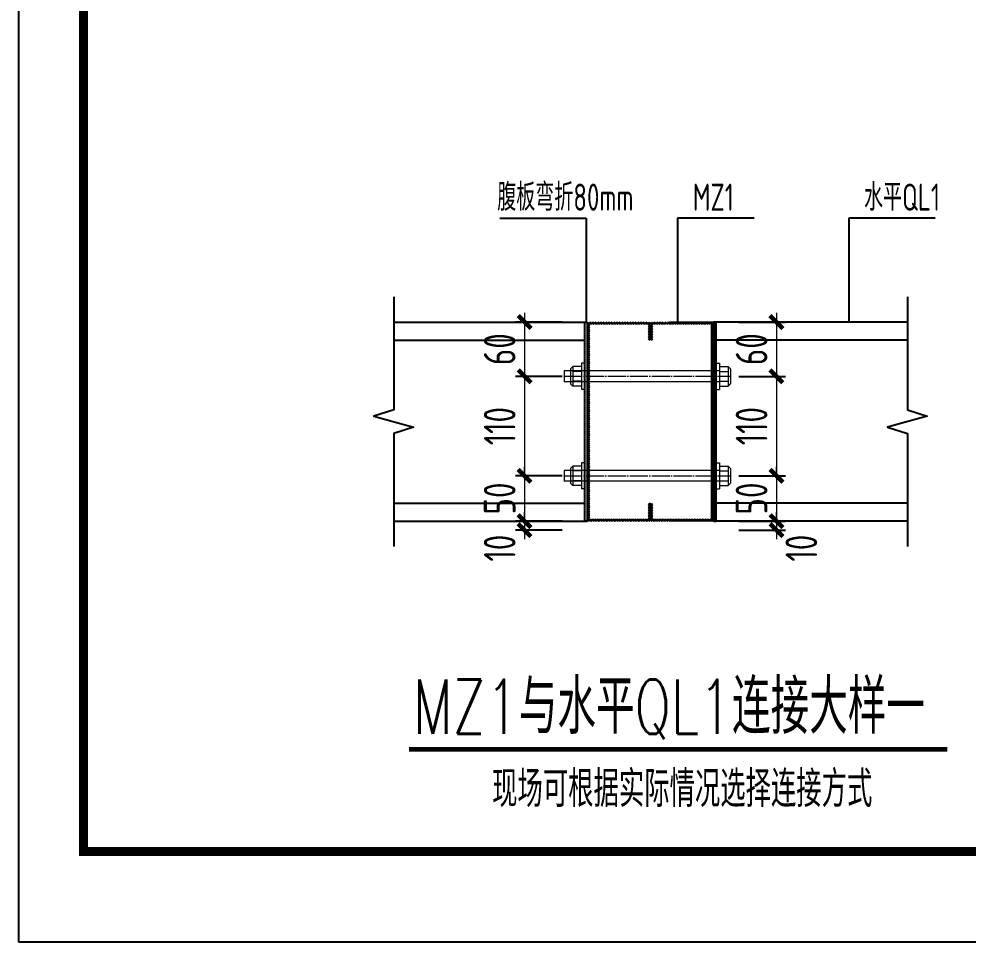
# Model space of a CAD drawing. Extents: x -2746917 to -971774, y -3334247 to -3250358.
# Drawn here: x -1498486 to -1488004, y -3316173 to -3305975 of the extents above; entities that cross this region are included whole.
import ezdxf

# ---------------------------------------------------------------- set-up
doc = ezdxf.new("R2010")
doc.units = 0
doc.header["$LTSCALE"] = 1000
doc.header["$MEASUREMENT"] = 0
doc.header["$PDMODE"] = 35
doc.linetypes.add('DOTE', pattern=[2.42, 2, -0.2, 0.02, -0.2])
doc.layers.get('0').update_dxf_attribs({"linetype": 'CONTINUOUS'})
doc.layers.get('Defpoints').update_dxf_attribs({"linetype": 'CONTINUOUS'})
for name, color, linetype in [('AXIS', 253, 'DOTE'), ('COLU', 7, 'CONTINUOUS'), ('DIM', 3, 'CONTINUOUS'), ('NUM', 7, 'CONTINUOUS'), ('PUB_TITLE', 4, 'CONTINUOUS'), ('TEXT', 7, 'CONTINUOUS'), ('THIN', 7, 'CONTINUOUS')]:
    doc.layers.add(name, color=color, linetype=linetype)
doc.layers.add('BEAM', color=7, linetype='CONTINUOUS', lineweight=13)
doc.layers.add('yichutu', color=7, linetype='CONTINUOUS', true_color=0xffffff, plot=False)
doc.styles.add('TSSD_Dimension', font='tssdeng.shx', dxfattribs={"width": 0.75, "bigfont": 'Hztxt.shx'})
doc.styles.add('TSSD_Rein', font='Tssdeng.shx', dxfattribs={"width": 0.75, "bigfont": 'hztxt.shx'})
doc.styles.add('正文', font='romans.shx', dxfattribs={"width": 0.71, "bigfont": 'hztxt.shx'})
doc.dimstyles.new('TSSD_10_100', dxfattribs={"dimtxt": 350, "dimasz": 100, "dimexe": 100, "dimexo": 250, "dimgap": 100, "dimtad": 1, "dimdec": 0, "dimlfac": 0.1, "dimzin": 0, "dimdsep": 46, "dimtxsty": 'TSSD_Dimension', "dimblk": 'ARCHTICK', "dimcen": 0, "dimdle": 100, "dimclrt": 7, "dimadec": 0, "dimazin": 0, "dimtfac": 1, "dimtdec": 0, "dimtix": 1, "dimtmove": 2, "dimatfit": 3, "dimldrblk": 'ARCHTICK', "dimfxl": 1, "dimtolj": 1, "dimtzin": 0, "dimlwd": 5, "dimarcsym": 0})

# ---------------------------------------------------------------- blocks, each defined once
blk = doc.blocks.new('_ArchTick')
at = {"color": 0, "const_width": 0.5}
blk.add_lwpolyline([(-0.71, -0.71), (0.71, 0.71)], dxfattribs=at)
blk = doc.blocks.new('*D2173')
at = {"layer": 'Defpoints', "color": 0, "ltscale": 1.5}
for p in [(-1490786, -3309323), (-1490786, -3309923), (-1490120, -3309923)]:
    blk.add_point(p, dxfattribs=at)
at = {"layer": 'DIM', "color": 0, "lineweight": 5, "ltscale": 1.5}
blk.add_line((-1490120, -3309223), (-1490120, -3310023), dxfattribs=at)
at = {"layer": 'DIM', "color": 0, "lineweight": -2, "ltscale": 1.5}
for p, q in [((-1490536, -3309323), (-1490020, -3309323)), ((-1490536, -3309923), (-1490020, -3309923))]:
    blk.add_line(p, q, dxfattribs=at)
at = {"layer": 'DIM', "color": 0, "lineweight": 5, "ltscale": 1.5, "xscale": 100, "yscale": 100, "zscale": 100}
for p, rotation in [((-1490120, -3309323), 90), ((-1490120, -3309923), 270)]:
    blk.add_blockref('_ArchTick', p, dxfattribs=dict(at, rotation=rotation))
at = {"layer": 'DIM', "color": 7, "ltscale": 1.5, "insert": (-1490395, -3309623), "char_height": 350, "attachment_point": 5, "rotation": 90, "style": 'TSSD_Dimension'}
blk.add_mtext('\\A1;60', dxfattribs=at)
blk = doc.blocks.new('*D2174')
at = {"layer": 'Defpoints', "color": 0, "ltscale": 1.5}
for p in [(-1490786, -3309923), (-1490786, -3311022), (-1490120, -3311022)]:
    blk.add_point(p, dxfattribs=at)
at = {"layer": 'DIM', "color": 0, "lineweight": 5, "ltscale": 1.5}
blk.add_line((-1490120, -3309823), (-1490120, -3311122), dxfattribs=at)
at = {"layer": 'DIM', "color": 0, "lineweight": -2, "ltscale": 1.5}
for p, q in [((-1490536, -3309923), (-1490020, -3309923)), ((-1490536, -3311022), (-1490020, -3311022))]:
    blk.add_line(p, q, dxfattribs=at)
at = {"layer": 'DIM', "color": 0, "lineweight": 5, "ltscale": 1.5, "xscale": 100, "yscale": 100, "zscale": 100}
for p, rotation in [((-1490120, -3309923), 90), ((-1490120, -3311022), 270)]:
    blk.add_blockref('_ArchTick', p, dxfattribs=dict(at, rotation=rotation))
at = {"layer": 'DIM', "color": 7, "ltscale": 1.5, "insert": (-1490395, -3310473), "char_height": 350, "attachment_point": 5, "rotation": 90, "style": 'TSSD_Dimension'}
blk.add_mtext('\\A1;110', dxfattribs=at)
blk = doc.blocks.new('*D2175')
at = {"layer": 'Defpoints', "color": 0, "ltscale": 1.5}
for p in [(-1490786, -3311022), (-1490786, -3311523), (-1490120, -3311523)]:
    blk.add_point(p, dxfattribs=at)
at = {"layer": 'DIM', "color": 0, "lineweight": 5, "ltscale": 1.5}
for p, q in [((-1490120, -3311022), (-1490120, -3310922)), ((-1490120, -3311022), (-1490120, -3311523)), ((-1490120, -3311523), (-1490120, -3311623))]:
    blk.add_line(p, q, dxfattribs=at)
at = {"layer": 'DIM', "color": 0, "lineweight": -2, "ltscale": 1.5}
for p, q in [((-1490536, -3311022), (-1490020, -3311022)), ((-1490536, -3311523), (-1490020, -3311523))]:
    blk.add_line(p, q, dxfattribs=at)
at = {"layer": 'DIM', "color": 0, "lineweight": 5, "ltscale": 1.5, "xscale": 100, "yscale": 100, "zscale": 100}
for p, rotation in [((-1490120, -3311022), 270), ((-1490120, -3311523), 90)]:
    blk.add_blockref('_ArchTick', p, dxfattribs=dict(at, rotation=rotation))
at = {"layer": 'DIM', "color": 7, "ltscale": 1.5, "insert": (-1490395, -3311273), "char_height": 350, "attachment_point": 5, "rotation": 90, "style": 'TSSD_Dimension'}
blk.add_mtext('\\A1;50', dxfattribs=at)
blk = doc.blocks.new('*D2176')
at = {"layer": 'Defpoints', "color": 0, "ltscale": 1.5}
for p in [(-1490786, -3311523), (-1490786, -3311622), (-1490120, -3311622)]:
    blk.add_point(p, dxfattribs=at)
at = {"layer": 'DIM', "color": 0, "lineweight": 5, "ltscale": 1.5}
for p, q in [((-1490120, -3311523), (-1490120, -3311423)), ((-1490120, -3311523), (-1490120, -3311622)), ((-1490120, -3311622), (-1490120, -3311722))]:
    blk.add_line(p, q, dxfattribs=at)
at = {"layer": 'DIM', "color": 0, "lineweight": -2, "ltscale": 1.5}
for p, q in [((-1490536, -3311523), (-1490020, -3311523)), ((-1490536, -3311622), (-1490020, -3311622))]:
    blk.add_line(p, q, dxfattribs=at)
at = {"layer": 'DIM', "color": 0, "lineweight": 5, "ltscale": 1.5, "xscale": 100, "yscale": 100, "zscale": 100}
for p, rotation in [((-1490120, -3311523), 270), ((-1490120, -3311622), 90)]:
    blk.add_blockref('_ArchTick', p, dxfattribs=dict(at, rotation=rotation))
at = {"layer": 'DIM', "color": 7, "ltscale": 1.5, "insert": (-1489845, -3311821), "char_height": 350, "attachment_point": 5, "rotation": 90, "style": 'TSSD_Dimension'}
blk.add_mtext('\\A1;10', dxfattribs=at)
blk = doc.blocks.new('*D2177')
at = {"layer": 'Defpoints', "color": 0, "ltscale": 1.5}
for p in [(-1492236, -3309323), (-1492902, -3309923), (-1492236, -3309923)]:
    blk.add_point(p, dxfattribs=at)
at = {"layer": 'DIM', "color": 0, "lineweight": 5, "ltscale": 1.5}
blk.add_line((-1492902, -3309223), (-1492902, -3310023), dxfattribs=at)
at = {"layer": 'DIM', "color": 0, "lineweight": -2, "ltscale": 1.5}
for p, q in [((-1492486, -3309323), (-1493002, -3309323)), ((-1492486, -3309923), (-1493002, -3309923))]:
    blk.add_line(p, q, dxfattribs=at)
at = {"layer": 'DIM', "color": 0, "lineweight": 5, "ltscale": 1.5, "xscale": 100, "yscale": 100, "zscale": 100}
for p, rotation in [((-1492902, -3309323), 90), ((-1492902, -3309923), 270)]:
    blk.add_blockref('_ArchTick', p, dxfattribs=dict(at, rotation=rotation))
at = {"layer": 'DIM', "color": 7, "ltscale": 1.5, "insert": (-1493177, -3309623), "char_height": 350, "attachment_point": 5, "rotation": 90, "style": 'TSSD_Dimension'}
blk.add_mtext('\\A1;60', dxfattribs=at)
blk = doc.blocks.new('*D2178')
at = {"layer": 'Defpoints', "color": 0, "ltscale": 1.5}
for p in [(-1492236, -3309923), (-1492902, -3311022), (-1492236, -3311022)]:
    blk.add_point(p, dxfattribs=at)
at = {"layer": 'DIM', "color": 0, "lineweight": 5, "ltscale": 1.5}
blk.add_line((-1492902, -3309823), (-1492902, -3311122), dxfattribs=at)
at = {"layer": 'DIM', "color": 0, "lineweight": -2, "ltscale": 1.5}
for p, q in [((-1492486, -3309923), (-1493002, -3309923)), ((-1492486, -3311022), (-1493002, -3311022))]:
    blk.add_line(p, q, dxfattribs=at)
at = {"layer": 'DIM', "color": 0, "lineweight": 5, "ltscale": 1.5, "xscale": 100, "yscale": 100, "zscale": 100}
for p, rotation in [((-1492902, -3309923), 90), ((-1492902, -3311022), 270)]:
    blk.add_blockref('_ArchTick', p, dxfattribs=dict(at, rotation=rotation))
at = {"layer": 'DIM', "color": 7, "ltscale": 1.5, "insert": (-1493177, -3310473), "char_height": 350, "attachment_point": 5, "rotation": 90, "style": 'TSSD_Dimension'}
blk.add_mtext('\\A1;110', dxfattribs=at)
blk = doc.blocks.new('*D2179')
at = {"layer": 'Defpoints', "color": 0, "ltscale": 1.5}
for p in [(-1492236, -3311022), (-1492902, -3311523), (-1492236, -3311523)]:
    blk.add_point(p, dxfattribs=at)
at = {"layer": 'DIM', "color": 0, "lineweight": 5, "ltscale": 1.5}
for p, q in [((-1492902, -3311022), (-1492902, -3310922)), ((-1492902, -3311022), (-1492902, -3311523)), ((-1492902, -3311523), (-1492902, -3311623))]:
    blk.add_line(p, q, dxfattribs=at)
at = {"layer": 'DIM', "color": 0, "lineweight": -2, "ltscale": 1.5}
for p, q in [((-1492486, -3311022), (-1493002, -3311022)), ((-1492486, -3311523), (-1493002, -3311523))]:
    blk.add_line(p, q, dxfattribs=at)
at = {"layer": 'DIM', "color": 0, "lineweight": 5, "ltscale": 1.5, "xscale": 100, "yscale": 100, "zscale": 100}
for p, rotation in [((-1492902, -3311022), 270), ((-1492902, -3311523), 90)]:
    blk.add_blockref('_ArchTick', p, dxfattribs=dict(at, rotation=rotation))
at = {"layer": 'DIM', "color": 7, "ltscale": 1.5, "insert": (-1493177, -3311273), "char_height": 350, "attachment_point": 5, "rotation": 90, "style": 'TSSD_Dimension'}
blk.add_mtext('\\A1;50', dxfattribs=at)
blk = doc.blocks.new('*D2180')
at = {"layer": 'Defpoints', "color": 0, "ltscale": 1.5}
for p in [(-1492236, -3311523), (-1492902, -3311622), (-1492236, -3311622)]:
    blk.add_point(p, dxfattribs=at)
at = {"layer": 'DIM', "color": 0, "lineweight": 5, "ltscale": 1.5}
for p, q in [((-1492902, -3311523), (-1492902, -3311423)), ((-1492902, -3311523), (-1492902, -3311622)), ((-1492902, -3311622), (-1492902, -3311722))]:
    blk.add_line(p, q, dxfattribs=at)
at = {"layer": 'DIM', "color": 0, "lineweight": -2, "ltscale": 1.5}
for p, q in [((-1492486, -3311523), (-1493002, -3311523)), ((-1492486, -3311622), (-1493002, -3311622))]:
    blk.add_line(p, q, dxfattribs=at)
at = {"layer": 'DIM', "color": 0, "lineweight": 5, "ltscale": 1.5, "xscale": 100, "yscale": 100, "zscale": 100}
for p, rotation in [((-1492902, -3311523), 270), ((-1492902, -3311622), 90)]:
    blk.add_blockref('_ArchTick', p, dxfattribs=dict(at, rotation=rotation))
at = {"layer": 'DIM', "color": 7, "ltscale": 1.5, "insert": (-1493177, -3311821), "char_height": 350, "attachment_point": 5, "rotation": 90, "style": 'TSSD_Dimension'}
blk.add_mtext('\\A1;10', dxfattribs=at)
blk = doc.blocks.new('yct-891-420-89100-42000-100-2004.0')
at = {"layer": 'yichutu', "color": 7, "true_color": 0xffffff}
blk.add_lwpolyline([(0, 0), (0, 42000), (89100, 42000), (89100, 0)], close=True, dxfattribs=at)
blk = doc.blocks.new('A$C440D491C')
at = {"layer": 'PUB_TITLE'}
blk.add_lwpolyline([(0, 0), (0, 42000), (89100, 42000), (89100, 0)], close=True, dxfattribs=at)
at = {"layer": 'PUB_TITLE', "const_width": 100}
blk.add_lwpolyline([(88100, 1000), (88100, 41000), (713, 41000), (713, 1000), (88100, 1000)], dxfattribs=at)

msp = doc.modelspace()

# ---------------------------------------------------------------- hatches: boundary and pattern name
at = {"layer": 'COLU'}
h = msp.add_hatch(dxfattribs=at)
h.set_pattern_fill('ANSI31', color=6, scale=100, angle=-90, style=0)
h.set_pattern_definition([(315, (1845999.062, -5043960.41), (8.838834765, 8.838834765), [])])
h.paths.add_polyline_path([(-1491511.05, -3309522.88), (-1491511.05, -3309322.88), (-1492211.05, -3309322.88), (-1492211.05, -3311522.88), (-1491511.05, -3311522.88), (-1491511.05, -3311322.88), (-1491536.05, -3311322.88), (-1491536.05, -3311497.88), (-1492186.05, -3311497.88), (-1492186.05, -3309347.88), (-1491536.05, -3309347.88), (-1491536.05, -3309522.88)])
h = msp.add_hatch(dxfattribs=at)
h.set_pattern_fill('ANSI31', color=6, scale=100, angle=-90, style=0)
h.set_pattern_definition([(225, (-4829021.167, -5043960.41), (-8.838834765, 8.838834765), [])])
h.paths.add_polyline_path([(-1491511.05, -3309522.88), (-1491511.05, -3309322.88), (-1490811.05, -3309322.88), (-1490811.05, -3311522.88), (-1491511.05, -3311522.88), (-1491511.05, -3311322.88), (-1491486.05, -3311322.88), (-1491486.05, -3311497.88), (-1490836.05, -3311497.88), (-1490836.05, -3309347.88), (-1491486.05, -3309347.88), (-1491486.05, -3309522.88)])

# ---------------------------------------------------------------- linework, layer by layer
at = {"layer": 'AXIS', "linetype": 'DOTE', "lineweight": 9, "ltscale": 0.1}
for p, q in [((-1492465.51, -3309922.73), (-1490628.6, -3309922.73)), ((-1492465.51, -3311022.4), (-1490628.6, -3311022.4))]:
    msp.add_line(p, q, dxfattribs=at)
at = {"layer": 'BEAM', "color": 6, "linetype": 'ByBlock'}
for p, q in [((-1490601.93, -3309322.88), (-1491301.93, -3309322.88)), ((-1490836.05, -3311497.88), (-1490836.05, -3309347.88)), ((-1490811.05, -3311522.88), (-1490811.05, -3309322.88)), ((-1490601.93, -3311522.88), (-1491301.93, -3311522.88))]:
    msp.add_line(p, q, dxfattribs=at)
at = {"layer": 'BEAM', "color": 8, "linetype": 'ByBlock'}
for p, q in [((-1492393.51, -3309862.73), (-1492465.51, -3309862.73)), ((-1492465.51, -3309862.73), (-1492465.51, -3309982.73)), ((-1492368.05, -3309814.73), (-1492393.51, -3309840.19)), ((-1492393.51, -3309840.19), (-1492393.51, -3310005.27)), ((-1490750.05, -3309862.73), (-1492393.51, -3309862.73)), ((-1492272.05, -3309814.73), (-1492368.05, -3309814.73)), ((-1492368.05, -3309814.73), (-1492368.05, -3310030.73)), ((-1492272.05, -3309868.73), (-1492368.05, -3309868.73)), ((-1492272.05, -3309778.73), (-1492272.05, -3310066.73)), ((-1492236.05, -3309778.73), (-1492272.05, -3309778.73)), ((-1492272.05, -3309814.73), (-1492272.05, -3310030.73)), ((-1492236.05, -3309778.73), (-1492236.05, -3310066.73)), ((-1490786.05, -3309778.73), (-1490786.05, -3310066.73)), ((-1490786.05, -3309778.73), (-1490750.05, -3309778.73)), ((-1490750.05, -3309778.73), (-1490750.05, -3310066.73)), ((-1490750.05, -3309814.73), (-1490654.05, -3309814.73)), ((-1490750.05, -3309868.73), (-1490654.05, -3309868.73)), ((-1490654.05, -3309814.73), (-1490654.05, -3310030.73)), ((-1490654.05, -3309814.73), (-1490628.6, -3309840.19)), ((-1490628.6, -3309840.19), (-1490628.6, -3310005.27)), ((-1492272.05, -3309976.73), (-1492368.05, -3309976.73)), ((-1490750.05, -3309976.73), (-1490654.05, -3309976.73)), ((-1492393.51, -3309982.73), (-1492465.51, -3309982.73)), ((-1490750.05, -3309982.73), (-1492393.51, -3309982.73)), ((-1492368.05, -3310030.73), (-1492393.51, -3310005.27)), ((-1492272.05, -3310030.73), (-1492368.05, -3310030.73)), ((-1490750.05, -3310030.73), (-1490654.05, -3310030.73)), ((-1490654.05, -3310030.73), (-1490628.6, -3310005.27)), ((-1492368.05, -3310914.4), (-1492393.51, -3310939.86)), ((-1492272.05, -3310914.4), (-1492368.05, -3310914.4)), ((-1492368.05, -3310914.4), (-1492368.05, -3311130.4)), ((-1492272.05, -3310878.4), (-1492272.05, -3311166.4)), ((-1492236.05, -3310878.4), (-1492272.05, -3310878.4)), ((-1492272.05, -3310914.4), (-1492272.05, -3311130.4)), ((-1492236.05, -3310878.4), (-1492236.05, -3311166.4)), ((-1490786.05, -3310878.4), (-1490786.05, -3311166.4)), ((-1490786.05, -3310878.4), (-1490750.05, -3310878.4)), ((-1490750.05, -3310878.4), (-1490750.05, -3311166.4)), ((-1490750.05, -3310914.4), (-1490654.05, -3310914.4)), ((-1490654.05, -3310914.4), (-1490654.05, -3311130.4)), ((-1490654.05, -3310914.4), (-1490628.6, -3310939.86)), ((-1492393.51, -3310962.4), (-1492465.51, -3310962.4)), ((-1492465.51, -3310962.4), (-1492465.51, -3311082.4)), ((-1492393.51, -3310939.86), (-1492393.51, -3311104.95)), ((-1490750.05, -3310962.4), (-1492393.51, -3310962.4)), ((-1492272.05, -3310968.4), (-1492368.05, -3310968.4)), ((-1490750.05, -3310968.4), (-1490654.05, -3310968.4)), ((-1490628.6, -3310939.86), (-1490628.6, -3311104.95)), ((-1492393.51, -3311082.4), (-1492465.51, -3311082.4)), ((-1490750.05, -3311082.4), (-1492393.51, -3311082.4)), ((-1492368.05, -3311130.4), (-1492393.51, -3311104.95)), ((-1492272.05, -3311076.4), (-1492368.05, -3311076.4)), ((-1492272.05, -3311130.4), (-1492368.05, -3311130.4)), ((-1490750.05, -3311076.4), (-1490654.05, -3311076.4)), ((-1490750.05, -3311130.4), (-1490654.05, -3311130.4)), ((-1490654.05, -3311130.4), (-1490628.6, -3311104.95))]:
    msp.add_line(p, q, dxfattribs=at)
for points in [[(-1492236.05, -3310066.73), (-1492272.05, -3310066.73)], [(-1490786.05, -3310066.73), (-1490750.05, -3310066.73)], [(-1492236.05, -3311166.4), (-1492272.05, -3311166.4)], [(-1490786.05, -3311166.4), (-1490750.05, -3311166.4)]]:
    msp.add_lwpolyline(points, dxfattribs=at)
at = {"layer": 'COLU', "ltscale": 1.5}
for p, q in [((-1493175.52, -3308174.6), (-1492223.55, -3308174.6)), ((-1492223.55, -3308174.6), (-1492223.55, -3309322.88)), ((-1490366.48, -3308174.6), (-1491212.02, -3308174.6)), ((-1491212.02, -3308174.6), (-1491212.02, -3309322.88)), ((-1488368.64, -3308174.6), (-1489320.61, -3308174.6)), ((-1489320.61, -3308174.6), (-1489320.61, -3309322.88))]:
    msp.add_line(p, q, dxfattribs=at)
at = {"layer": 'COLU', "color": 4}
for p, q in [((-1494347.67, -3309322.88), (-1492211.05, -3309322.88)), ((-1488674.43, -3309322.88), (-1490811.05, -3309322.88)), ((-1494347.67, -3309522.88), (-1492236.05, -3309522.88)), ((-1488674.43, -3309522.88), (-1490786.05, -3309522.88)), ((-1494347.67, -3311322.88), (-1492236.05, -3311322.88)), ((-1488674.43, -3311322.88), (-1490786.05, -3311322.88)), ((-1494347.67, -3311522.88), (-1492211.05, -3311522.88)), ((-1488674.43, -3311522.88), (-1490811.05, -3311522.88))]:
    msp.add_line(p, q, dxfattribs=at)
for points in [[(-1492211.05, -3309322.88), (-1492211.05, -3311522.88), (-1492236.05, -3311522.88), (-1492236.05, -3309322.88)], [(-1490811.05, -3309322.88), (-1490811.05, -3311522.88), (-1490786.05, -3311522.88), (-1490786.05, -3309322.88)]]:
    msp.add_lwpolyline(points, close=True, dxfattribs=at)
at = {"layer": 'NUM', "const_width": 50, "elevation": -115.2}
msp.add_lwpolyline([(-1494178.1, -3314043.17), (-1488232.35, -3314043.17)], dxfattribs=at)
at = {"layer": 'THIN', "ltscale": 1.5}
for points in [[(-1494347.67, -3309042.88), (-1494347.67, -3310292.88), (-1494567.67, -3310362.88), (-1494127.67, -3310482.88), (-1494347.67, -3310552.88), (-1494347.67, -3311802.88)], [(-1488674.43, -3309042.88), (-1488674.43, -3310292.88), (-1488454.43, -3310362.88), (-1488894.43, -3310482.88), (-1488674.43, -3310552.88), (-1488674.43, -3311802.88)]]:
    msp.add_lwpolyline(points, dxfattribs=at)

# ---------------------------------------------------------------- block references
at = {"ltscale": 1.5}
msp.add_blockref('A$C440D491C', (-1498486.17, -3316173.05), dxfattribs=at)
at = {"layer": 'yichutu'}
msp.add_blockref('yct-891-420-89100-42000-100-2004.0', (-1498486.17, -3316173.05), dxfattribs=at)

# ---------------------------------------------------------------- texts
at = {"layer": 'TEXT', "lineweight": 9}
for s, height, style, width, p in [('腹板弯折80mm', 300, 'TSSD_Rein', 0.7, (-1493203.8, -3308093.55, 288.92)), ('水平QL1', 300, 'TSSD_Rein', 0.7, (-1489153.01, -3308093.55, 288.92)), ('MZ1', 300, 'TSSD_Rein', 0.7, (-1491044.42, -3308093.55, 288.92)), ('MZ1与水平QL1连接大样一', 600.008, '正文', 0.71, (-1494133.94, -3313873.5, -115.2))]:
    msp.add_text(s, height=height, dxfattribs=dict(at, style=style, width=width)).set_placement(p)
at = {"layer": 'TEXT', "lineweight": 5, "style": 'TSSD_Rein', "width": 0.7}
msp.add_text('现场可根据实际情况选择连接方式', height=400, dxfattribs=at).set_placement((-1493260.65, -3314681.84, -115.2))

# ---------------------------------------------------------------- dimensions: what is measured, and where the dimension line sits
at = {"layer": 'DIM', "ltscale": 1.5}
for base, p1, p2, picture, middle in [((-1492902.26, -3309922.73), (-1492236.05, -3309322.88), (-1492236.05, -3309922.73), '*D2177', (-1493177.26, -3309622.8)), ((-1490119.85, -3309922.73), (-1490786.05, -3309322.88), (-1490786.05, -3309922.73), '*D2173', (-1490394.85, -3309622.8)), ((-1492902.26, -3311022.4), (-1492236.05, -3309922.73), (-1492236.05, -3311022.4), '*D2178', (-1493177.26, -3310472.57)), ((-1490119.85, -3311022.4), (-1490786.05, -3309922.73), (-1490786.05, -3311022.4), '*D2174', (-1490394.85, -3310472.57)), ((-1492902.26, -3311522.88), (-1492236.05, -3311022.4), (-1492236.05, -3311522.88), '*D2179', (-1493177.26, -3311272.64)), ((-1490119.85, -3311522.88), (-1490786.05, -3311022.4), (-1490786.05, -3311522.88), '*D2175', (-1490394.85, -3311272.64))]:
    dim = msp.add_linear_dim(base=base, p1=p1, p2=p2, angle=270, dimstyle='TSSD_10_100', dxfattribs=at)
    dim.commit()
    dim.dimension.update_dxf_attribs({"geometry": picture, "text_midpoint": middle})
for base, p1, p2, picture, middle in [((-1492902.26, -3311622.4), (-1492236.05, -3311522.88), (-1492236.05, -3311622.4), '*D2180', (-1493177.26, -3311820.51)), ((-1490119.85, -3311622.4), (-1490786.05, -3311522.88), (-1490786.05, -3311622.4), '*D2176', (-1489844.85, -3311820.51))]:
    dim = msp.add_linear_dim(base=base, p1=p1, p2=p2, angle=270, dimstyle='TSSD_10_100', dxfattribs=at)
    dim.commit()
    dim.dimension.update_dxf_attribs({"geometry": picture, "text_midpoint": middle, "dimtype": 160})

doc.saveas('drawing.dxf')
